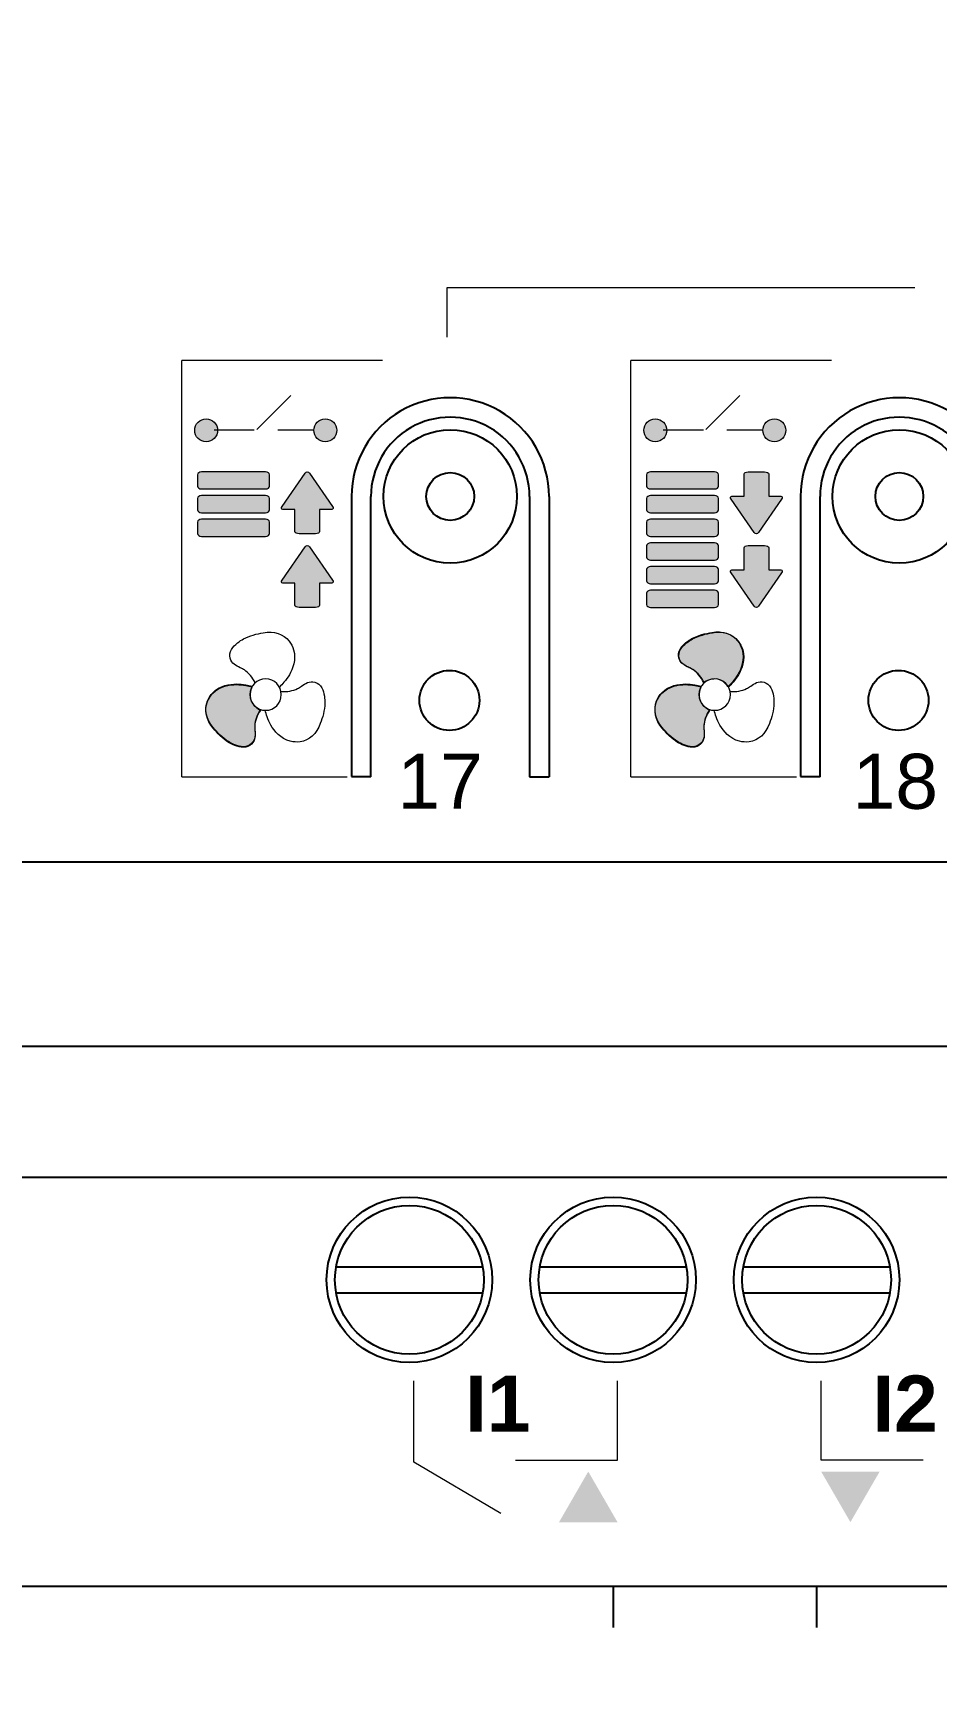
# Model space of a CAD drawing. Header units: millimetres. Extents: x -174 to 283928, y 1291 to 21053.
# Drawn here: x 9921.1 to 9949.2, y 20493.3 to 20544.6 of the extents above; entities that cross this region are included whole.
import ezdxf
from ezdxf.enums import TextEntityAlignment as Align

# ---------------------------------------------------------------- set-up
doc = ezdxf.new("R2010")
doc.units = ezdxf.units.MM
doc.layers.add('Enclosure', color=7, linetype='Continuous')
doc.layers.add('Serigraph', color=7, linetype='Continuous')
doc.styles.add('Arial Rounded', font='')
doc.styles.get("Standard").update_dxf_attribs({"font": 'arial.ttf'})
doc.styles.get('Arial Rounded').set_extended_font_data('Arial Rounded MT Bold')

# ---------------------------------------------------------------- blocks, each defined once
blk = doc.blocks.new('*U215')
at = {"ltscale": 2}
blk.add_lwpolyline([(0, 20), (0, -20), (840, -20), (840, 20), (0, 20)], dxfattribs=at)
for points in [[(590.234, 3), (606.234, 3, -0.414214), (608.234, 1), (608.234, -1, -0.414214), (606.234, -3), (590.234, -3, -0.414214), (588.234, -1), (588.234, 1, -0.414214)], [(615.234, 3), (631.234, 3, -0.414214), (633.234, 1), (633.234, -1, -0.414214), (631.234, -3), (615.234, -3, -0.414214), (613.234, -1), (613.234, 1, -0.414214)]]:
    blk.add_lwpolyline(points, format="xyb", close=True, dxfattribs=at)
blk = doc.blocks.new('ZIO-MB24_ENVOLVENTE')
at = {"layer": 'Enclosure'}
for p, q in [((75.936, -11.026), (75.936, -19.751)), ((76.543, -19.768), (76.543, -11.026)), ((81.487, -11.026), (81.487, -19.768)), ((82.094, -11.026), (82.094, -19.768)), ((89.936, -11.026), (89.936, -19.751)), ((90.543, -19.768), (90.543, -11.026)), ((211.6, -22.429), (0, -22.429)), ((190.547, -28.172), (9.504, -28.172)), ((9.504, -32.245), (190.547, -32.245)), ((0, -45), (211.6, -45))]:
    blk.add_line(p, q, dxfattribs=at)
at = {"layer": 'Enclosure', "lineweight": 25}
for p, q in [((76.543, -19.768), (75.936, -19.768)), ((81.487, -19.768), (82.094, -19.768)), ((90.543, -19.768), (89.936, -19.768)), ((90.543, -19.768), (89.936, -19.768))]:
    blk.add_line(p, q, dxfattribs=at)
at = {"layer": 'Enclosure'}
for points in [[(75.457, -35.046), (80.027, -35.046)], [(81.806, -35.046), (86.376, -35.046)], [(88.151, -35.046), (92.721, -35.046)], [(75.457, -35.852), (80.027, -35.852)], [(81.806, -35.852), (86.376, -35.852)], [(88.151, -35.852), (92.721, -35.852)]]:
    blk.add_lwpolyline(points, dxfattribs=at)
for centre, radius in [((79.015, -11.026), 2.081), ((93.015, -11.026), 2.081), ((79.015, -11.026), 0.746), ((93.015, -11.026), 0.746), ((78.99, -17.383), 0.936), ((92.99, -17.383), 0.936), ((77.742, -35.449), 2.58), ((77.742, -35.449), 2.32), ((84.091, -35.449), 2.58), ((84.091, -35.449), 2.32), ((90.436, -35.449), 2.58), ((90.436, -35.449), 2.32)]:
    blk.add_circle(centre, radius, dxfattribs=at)
for centre, radius, end in [((79.015, -11.026), 3.079, 179.9989), ((93.015, -11.026), 3.079, 179.9989), ((79.015, -11.026), 2.472, 180.0034), ((93.015, -11.026), 2.472, 180.0034)]:
    blk.add_arc(centre, radius, 359.9989, end, dxfattribs=at)
blk = doc.blocks.new('ZIO-MB24_SERIGRAFIA')
at = {"layer": 'Serigraph'}
h = blk.add_hatch(color=256, dxfattribs=at)
h.dxf.hatch_style = 1
h.paths.add_polyline_path([(71.762, -8.964, 1), (71.049, -8.964, 1)])
h = blk.add_hatch(color=256, dxfattribs=at)
h.dxf.hatch_style = 1
h.paths.add_polyline_path([(75.476, -8.964, 1), (74.763, -8.964, 1)])
h = blk.add_hatch(color=256, dxfattribs=at)
h.dxf.hatch_style = 1
h.paths.add_polyline_path([(85.762, -8.964, 1), (85.049, -8.964, 1)])
h = blk.add_hatch(color=256, dxfattribs=at)
h.dxf.hatch_style = 1
h.paths.add_polyline_path([(89.476, -8.964, 1), (88.763, -8.964, 1)])
h = blk.add_hatch(color=256, dxfattribs=at)
h.dxf.hatch_style = 2
edge = h.paths.add_edge_path()
edge.add_spline(control_points=[(71.262, -10.259), (71.194, -10.259), (71.138, -10.299), (71.138, -10.348), (71.138, -10.348), (71.138, -10.348), (71.138, -10.348), (71.138, -10.348), (71.138, -10.704), (71.138, -10.704), (71.138, -10.752), (71.194, -10.792), (71.262, -10.792), (71.262, -10.792), (71.262, -10.792), (71.262, -10.792), (71.262, -10.792), (73.256, -10.792), (73.256, -10.792), (73.325, -10.792), (73.381, -10.752), (73.381, -10.704), (73.381, -10.704), (73.381, -10.704), (73.381, -10.704), (73.381, -10.704), (73.381, -10.348), (73.381, -10.348), (73.381, -10.299), (73.325, -10.259), (73.256, -10.259), (73.256, -10.259), (73.256, -10.259), (73.256, -10.259), (73.256, -10.259), (71.262, -10.259), (71.262, -10.259)], knot_values=[0, 0, 0, 0, 1, 1, 1, 2, 2, 2, 3, 3, 3, 4, 4, 4, 5, 5, 5, 6, 6, 6, 7, 7, 7, 8, 8, 8, 9, 9, 9, 10, 10, 10, 11, 11, 11, 12, 12, 12, 12], degree=3, periodic=0)
h = blk.add_hatch(color=256, dxfattribs=at)
h.dxf.hatch_style = 2
edge = h.paths.add_edge_path()
edge.add_spline(control_points=[(75.345, -11.336), (75.345, -11.336), (74.628, -10.302), (74.628, -10.302), (74.589, -10.246), (74.526, -10.246), (74.488, -10.302), (74.488, -10.302), (73.771, -11.336), (73.771, -11.336), (73.735, -11.387), (73.747, -11.429), (73.796, -11.436), (73.796, -11.436), (74.175, -11.436), (74.175, -11.436), (74.175, -11.436), (74.175, -12.118), (74.175, -12.118), (74.175, -12.157), (74.232, -12.189), (74.302, -12.189), (74.302, -12.189), (74.813, -12.189), (74.813, -12.189), (74.883, -12.189), (74.941, -12.157), (74.941, -12.118), (74.941, -12.118), (74.941, -11.436), (74.941, -11.436), (74.941, -11.436), (75.32, -11.436), (75.32, -11.436), (75.368, -11.429), (75.381, -11.387), (75.345, -11.336)], knot_values=[0, 0, 0, 0, 1, 1, 1, 2, 2, 2, 3, 3, 3, 4, 4, 4, 5, 5, 5, 6, 6, 6, 7, 7, 7, 8, 8, 8, 9, 9, 9, 10, 10, 10, 11, 11, 11, 12, 12, 12, 12], degree=3, periodic=0)
h = blk.add_hatch(color=256, dxfattribs=at)
h.dxf.hatch_style = 2
edge = h.paths.add_edge_path()
edge.add_spline(control_points=[(85.262, -10.259), (85.194, -10.259), (85.138, -10.299), (85.138, -10.348), (85.138, -10.348), (85.138, -10.348), (85.138, -10.348), (85.138, -10.348), (85.138, -10.704), (85.138, -10.704), (85.138, -10.752), (85.194, -10.792), (85.262, -10.792), (85.262, -10.792), (85.262, -10.792), (85.262, -10.792), (85.262, -10.792), (87.256, -10.792), (87.256, -10.792), (87.325, -10.792), (87.381, -10.752), (87.381, -10.704), (87.381, -10.704), (87.381, -10.704), (87.381, -10.704), (87.381, -10.704), (87.381, -10.348), (87.381, -10.348), (87.381, -10.299), (87.325, -10.259), (87.256, -10.259), (87.256, -10.259), (87.256, -10.259), (87.256, -10.259), (87.256, -10.259), (85.262, -10.259), (85.262, -10.259)], knot_values=[0, 0, 0, 0, 1, 1, 1, 2, 2, 2, 3, 3, 3, 4, 4, 4, 5, 5, 5, 6, 6, 6, 7, 7, 7, 8, 8, 8, 9, 9, 9, 10, 10, 10, 11, 11, 11, 12, 12, 12, 12], degree=3, periodic=0)
h = blk.add_hatch(color=256, dxfattribs=at)
h.dxf.hatch_style = 2
edge = h.paths.add_edge_path()
edge.add_spline(control_points=[(87.773, -11.113), (87.773, -11.113), (88.49, -12.147), (88.49, -12.147), (88.528, -12.202), (88.591, -12.202), (88.63, -12.147), (88.63, -12.147), (89.347, -11.113), (89.347, -11.113), (89.382, -11.062), (89.37, -11.019), (89.322, -11.013), (89.322, -11.013), (88.943, -11.013), (88.943, -11.013), (88.943, -11.013), (88.943, -10.33), (88.943, -10.33), (88.943, -10.292), (88.885, -10.26), (88.815, -10.26), (88.815, -10.26), (88.304, -10.26), (88.304, -10.26), (88.234, -10.26), (88.177, -10.292), (88.177, -10.33), (88.177, -10.33), (88.177, -11.013), (88.177, -11.013), (88.177, -11.013), (87.797, -11.013), (87.797, -11.013), (87.749, -11.019), (87.737, -11.062), (87.773, -11.113)], knot_values=[0, 0, 0, 0, 1, 1, 1, 2, 2, 2, 3, 3, 3, 4, 4, 4, 5, 5, 5, 6, 6, 6, 7, 7, 7, 8, 8, 8, 9, 9, 9, 10, 10, 10, 11, 11, 11, 12, 12, 12, 12], degree=3, periodic=0)
h = blk.add_hatch(color=256, dxfattribs=at)
h.dxf.hatch_style = 2
edge = h.paths.add_edge_path()
edge.add_spline(control_points=[(71.262, -10.998), (71.194, -10.998), (71.138, -11.038), (71.138, -11.087), (71.138, -11.087), (71.138, -11.087), (71.138, -11.087), (71.138, -11.087), (71.138, -11.442), (71.138, -11.442), (71.138, -11.491), (71.194, -11.531), (71.262, -11.531), (71.262, -11.531), (71.262, -11.531), (71.262, -11.531), (71.262, -11.531), (73.256, -11.531), (73.256, -11.531), (73.325, -11.531), (73.381, -11.491), (73.381, -11.442), (73.381, -11.442), (73.381, -11.442), (73.381, -11.442), (73.381, -11.442), (73.381, -11.087), (73.381, -11.087), (73.381, -11.038), (73.325, -10.998), (73.256, -10.998), (73.256, -10.998), (73.256, -10.998), (73.256, -10.998), (73.256, -10.998), (71.262, -10.998), (71.262, -10.998)], knot_values=[0, 0, 0, 0, 1, 1, 1, 2, 2, 2, 3, 3, 3, 4, 4, 4, 5, 5, 5, 6, 6, 6, 7, 7, 7, 8, 8, 8, 9, 9, 9, 10, 10, 10, 11, 11, 11, 12, 12, 12, 12], degree=3, periodic=0)
h = blk.add_hatch(color=256, dxfattribs=at)
h.dxf.hatch_style = 2
edge = h.paths.add_edge_path()
edge.add_spline(control_points=[(85.262, -10.998), (85.194, -10.998), (85.138, -11.038), (85.138, -11.087), (85.138, -11.087), (85.138, -11.087), (85.138, -11.087), (85.138, -11.087), (85.138, -11.442), (85.138, -11.442), (85.138, -11.491), (85.194, -11.531), (85.262, -11.531), (85.262, -11.531), (85.262, -11.531), (85.262, -11.531), (85.262, -11.531), (87.256, -11.531), (87.256, -11.531), (87.325, -11.531), (87.381, -11.491), (87.381, -11.442), (87.381, -11.442), (87.381, -11.442), (87.381, -11.442), (87.381, -11.442), (87.381, -11.087), (87.381, -11.087), (87.381, -11.038), (87.325, -10.998), (87.256, -10.998), (87.256, -10.998), (87.256, -10.998), (87.256, -10.998), (87.256, -10.998), (85.262, -10.998), (85.262, -10.998)], knot_values=[0, 0, 0, 0, 1, 1, 1, 2, 2, 2, 3, 3, 3, 4, 4, 4, 5, 5, 5, 6, 6, 6, 7, 7, 7, 8, 8, 8, 9, 9, 9, 10, 10, 10, 11, 11, 11, 12, 12, 12, 12], degree=3, periodic=0)
h = blk.add_hatch(color=256, dxfattribs=at)
h.dxf.hatch_style = 2
edge = h.paths.add_edge_path()
edge.add_spline(control_points=[(71.262, -11.736), (71.194, -11.736), (71.138, -11.776), (71.138, -11.825), (71.138, -11.825), (71.138, -11.825), (71.138, -11.825), (71.138, -11.825), (71.138, -12.18), (71.138, -12.18), (71.138, -12.229), (71.194, -12.269), (71.262, -12.269), (71.262, -12.269), (71.262, -12.269), (71.262, -12.269), (71.262, -12.269), (73.256, -12.269), (73.256, -12.269), (73.325, -12.269), (73.381, -12.229), (73.381, -12.18), (73.381, -12.18), (73.381, -12.18), (73.381, -12.18), (73.381, -12.18), (73.381, -11.825), (73.381, -11.825), (73.381, -11.776), (73.325, -11.736), (73.256, -11.736), (73.256, -11.736), (73.256, -11.736), (73.256, -11.736), (73.256, -11.736), (71.262, -11.736), (71.262, -11.736)], knot_values=[0, 0, 0, 0, 1, 1, 1, 2, 2, 2, 3, 3, 3, 4, 4, 4, 5, 5, 5, 6, 6, 6, 7, 7, 7, 8, 8, 8, 9, 9, 9, 10, 10, 10, 11, 11, 11, 12, 12, 12, 12], degree=3, periodic=0)
h = blk.add_hatch(color=256, dxfattribs=at)
h.dxf.hatch_style = 2
edge = h.paths.add_edge_path()
edge.add_spline(control_points=[(85.262, -11.736), (85.194, -11.736), (85.138, -11.776), (85.138, -11.825), (85.138, -11.825), (85.138, -11.825), (85.138, -11.825), (85.138, -11.825), (85.138, -12.18), (85.138, -12.18), (85.138, -12.229), (85.194, -12.269), (85.262, -12.269), (85.262, -12.269), (85.262, -12.269), (85.262, -12.269), (85.262, -12.269), (87.256, -12.269), (87.256, -12.269), (87.325, -12.269), (87.381, -12.229), (87.381, -12.18), (87.381, -12.18), (87.381, -12.18), (87.381, -12.18), (87.381, -12.18), (87.381, -11.825), (87.381, -11.825), (87.381, -11.776), (87.325, -11.736), (87.256, -11.736), (87.256, -11.736), (87.256, -11.736), (87.256, -11.736), (87.256, -11.736), (85.262, -11.736), (85.262, -11.736)], knot_values=[0, 0, 0, 0, 1, 1, 1, 2, 2, 2, 3, 3, 3, 4, 4, 4, 5, 5, 5, 6, 6, 6, 7, 7, 7, 8, 8, 8, 9, 9, 9, 10, 10, 10, 11, 11, 11, 12, 12, 12, 12], degree=3, periodic=0)
h = blk.add_hatch(color=256, dxfattribs=at)
h.dxf.hatch_style = 2
edge = h.paths.add_edge_path()
edge.add_spline(control_points=[(75.345, -13.632), (75.345, -13.632), (74.628, -12.598), (74.628, -12.598), (74.589, -12.542), (74.526, -12.542), (74.488, -12.598), (74.488, -12.598), (73.771, -13.632), (73.771, -13.632), (73.735, -13.683), (73.747, -13.726), (73.796, -13.732), (73.796, -13.732), (74.175, -13.732), (74.175, -13.732), (74.175, -13.732), (74.175, -14.415), (74.175, -14.415), (74.175, -14.454), (74.232, -14.485), (74.302, -14.485), (74.302, -14.485), (74.813, -14.485), (74.813, -14.485), (74.883, -14.485), (74.941, -14.454), (74.941, -14.415), (74.941, -14.415), (74.941, -13.732), (74.941, -13.732), (74.941, -13.732), (75.32, -13.732), (75.32, -13.732), (75.368, -13.726), (75.381, -13.683), (75.345, -13.632)], knot_values=[0, 0, 0, 0, 1, 1, 1, 2, 2, 2, 3, 3, 3, 4, 4, 4, 5, 5, 5, 6, 6, 6, 7, 7, 7, 8, 8, 8, 9, 9, 9, 10, 10, 10, 11, 11, 11, 12, 12, 12, 12], degree=3, periodic=0)
h = blk.add_hatch(color=256, dxfattribs=at)
h.dxf.hatch_style = 2
edge = h.paths.add_edge_path()
edge.add_spline(control_points=[(85.262, -12.475), (85.194, -12.475), (85.138, -12.515), (85.138, -12.564), (85.138, -12.564), (85.138, -12.564), (85.138, -12.564), (85.138, -12.564), (85.138, -12.919), (85.138, -12.919), (85.138, -12.968), (85.194, -13.008), (85.262, -13.008), (85.262, -13.008), (85.262, -13.008), (85.262, -13.008), (85.262, -13.008), (87.256, -13.008), (87.256, -13.008), (87.325, -13.008), (87.381, -12.968), (87.381, -12.919), (87.381, -12.919), (87.381, -12.919), (87.381, -12.919), (87.381, -12.919), (87.381, -12.564), (87.381, -12.564), (87.381, -12.515), (87.325, -12.475), (87.256, -12.475), (87.256, -12.475), (87.256, -12.475), (87.256, -12.475), (87.256, -12.475), (85.262, -12.475), (85.262, -12.475)], knot_values=[0, 0, 0, 0, 1, 1, 1, 2, 2, 2, 3, 3, 3, 4, 4, 4, 5, 5, 5, 6, 6, 6, 7, 7, 7, 8, 8, 8, 9, 9, 9, 10, 10, 10, 11, 11, 11, 12, 12, 12, 12], degree=3, periodic=0)
h = blk.add_hatch(color=256, dxfattribs=at)
h.dxf.hatch_style = 2
edge = h.paths.add_edge_path()
edge.add_spline(control_points=[(87.773, -13.409), (87.773, -13.409), (88.49, -14.443), (88.49, -14.443), (88.528, -14.499), (88.591, -14.499), (88.63, -14.443), (88.63, -14.443), (89.347, -13.409), (89.347, -13.409), (89.382, -13.358), (89.37, -13.315), (89.322, -13.309), (89.322, -13.309), (88.943, -13.309), (88.943, -13.309), (88.943, -13.309), (88.943, -12.626), (88.943, -12.626), (88.943, -12.588), (88.885, -12.556), (88.815, -12.556), (88.815, -12.556), (88.304, -12.556), (88.304, -12.556), (88.234, -12.556), (88.177, -12.588), (88.177, -12.626), (88.177, -12.626), (88.177, -13.309), (88.177, -13.309), (88.177, -13.309), (87.797, -13.309), (87.797, -13.309), (87.749, -13.315), (87.737, -13.358), (87.773, -13.409)], knot_values=[0, 0, 0, 0, 1, 1, 1, 2, 2, 2, 3, 3, 3, 4, 4, 4, 5, 5, 5, 6, 6, 6, 7, 7, 7, 8, 8, 8, 9, 9, 9, 10, 10, 10, 11, 11, 11, 12, 12, 12, 12], degree=3, periodic=0)
h = blk.add_hatch(color=256, dxfattribs=at)
h.dxf.hatch_style = 2
edge = h.paths.add_edge_path()
edge.add_spline(control_points=[(85.262, -13.213), (85.194, -13.213), (85.138, -13.253), (85.138, -13.302), (85.138, -13.302), (85.138, -13.302), (85.138, -13.302), (85.138, -13.302), (85.138, -13.657), (85.138, -13.657), (85.138, -13.706), (85.194, -13.746), (85.262, -13.746), (85.262, -13.746), (85.262, -13.746), (85.262, -13.746), (85.262, -13.746), (87.256, -13.746), (87.256, -13.746), (87.325, -13.746), (87.381, -13.706), (87.381, -13.657), (87.381, -13.657), (87.381, -13.657), (87.381, -13.657), (87.381, -13.657), (87.381, -13.302), (87.381, -13.302), (87.381, -13.253), (87.325, -13.213), (87.256, -13.213), (87.256, -13.213), (87.256, -13.213), (87.256, -13.213), (87.256, -13.213), (85.262, -13.213), (85.262, -13.213)], knot_values=[0, 0, 0, 0, 1, 1, 1, 2, 2, 2, 3, 3, 3, 4, 4, 4, 5, 5, 5, 6, 6, 6, 7, 7, 7, 8, 8, 8, 9, 9, 9, 10, 10, 10, 11, 11, 11, 12, 12, 12, 12], degree=3, periodic=0)
h = blk.add_hatch(color=256, dxfattribs=at)
h.dxf.hatch_style = 2
edge = h.paths.add_edge_path()
edge.add_spline(control_points=[(85.262, -13.951), (85.194, -13.951), (85.138, -13.992), (85.138, -14.04), (85.138, -14.04), (85.138, -14.04), (85.138, -14.04), (85.138, -14.04), (85.138, -14.396), (85.138, -14.396), (85.138, -14.445), (85.194, -14.485), (85.262, -14.485), (85.262, -14.485), (85.262, -14.485), (85.262, -14.485), (85.262, -14.485), (87.256, -14.485), (87.256, -14.485), (87.325, -14.485), (87.381, -14.445), (87.381, -14.396), (87.381, -14.396), (87.381, -14.396), (87.381, -14.396), (87.381, -14.396), (87.381, -14.04), (87.381, -14.04), (87.381, -13.992), (87.325, -13.951), (87.256, -13.951), (87.256, -13.951), (87.256, -13.951), (87.256, -13.951), (87.256, -13.951), (85.262, -13.951), (85.262, -13.951)], knot_values=[0, 0, 0, 0, 1, 1, 1, 2, 2, 2, 3, 3, 3, 4, 4, 4, 5, 5, 5, 6, 6, 6, 7, 7, 7, 8, 8, 8, 9, 9, 9, 10, 10, 10, 11, 11, 11, 12, 12, 12, 12], degree=3, periodic=0)
h = blk.add_hatch(color=256, dxfattribs=at)
h.dxf.hatch_style = 2
edge = h.paths.add_edge_path()
edge.add_spline(control_points=[(86.913, -16.819), (86.832, -16.654), (86.713, -16.511), (86.58, -16.423), (86.542, -16.398), (86.497, -16.377), (86.448, -16.355), (86.323, -16.295), (86.182, -16.229), (86.137, -16.052), (86.114, -15.964), (86.13, -15.873), (86.181, -15.784), (86.271, -15.629), (86.45, -15.513), (86.547, -15.459), (86.742, -15.351), (86.97, -15.299), (87.169, -15.265), (87.501, -15.205), (87.796, -15.3), (87.975, -15.526), (88.035, -15.602), (88.086, -15.703), (88.115, -15.801), (88.199, -16.102), (88.089, -16.387), (87.981, -16.574), (87.934, -16.656), (87.877, -16.735), (87.814, -16.81), (87.766, -16.864), (87.72, -16.913), (87.675, -16.956), (87.675, -16.956), (87.531, -16.73), (87.306, -16.716), (87.103, -16.703), (86.913, -16.819), (86.913, -16.819)], knot_values=[0, 0, 0, 0, 1, 1, 1, 2, 2, 2, 3, 3, 3, 4, 4, 4, 5, 5, 5, 6, 6, 6, 7, 7, 7, 8, 8, 8, 9, 9, 9, 10, 10, 10, 11, 11, 11, 12, 12, 12, 13, 13, 13, 13], degree=3, periodic=0)
h = blk.add_hatch(color=256, dxfattribs=at)
h.dxf.hatch_style = 2
edge = h.paths.add_edge_path()
edge.add_spline(control_points=[(73.098, -17.694), (72.995, -17.847), (72.931, -18.021), (72.921, -18.18), (72.919, -18.226), (72.923, -18.276), (72.928, -18.329), (72.939, -18.467), (72.952, -18.622), (72.821, -18.75), (72.756, -18.813), (72.67, -18.845), (72.567, -18.845), (72.388, -18.845), (72.198, -18.748), (72.103, -18.691), (71.912, -18.576), (71.753, -18.404), (71.624, -18.249), (71.406, -17.992), (71.34, -17.689), (71.447, -17.421), (71.483, -17.331), (71.544, -17.236), (71.615, -17.163), (71.834, -16.938), (72.135, -16.892), (72.351, -16.892), (72.446, -16.892), (72.543, -16.901), (72.639, -16.919), (72.71, -16.933), (72.776, -16.948), (72.835, -16.966), (72.835, -16.966), (72.711, -17.204), (72.812, -17.406), (72.902, -17.588), (73.098, -17.694), (73.098, -17.694)], knot_values=[0, 0, 0, 0, 1, 1, 1, 2, 2, 2, 3, 3, 3, 4, 4, 4, 5, 5, 5, 6, 6, 6, 7, 7, 7, 8, 8, 8, 9, 9, 9, 10, 10, 10, 11, 11, 11, 12, 12, 12, 13, 13, 13, 13], degree=3, periodic=0)
h = blk.add_hatch(color=256, dxfattribs=at)
h.dxf.hatch_style = 2
edge = h.paths.add_edge_path()
edge.add_spline(control_points=[(87.098, -17.694), (86.995, -17.847), (86.931, -18.021), (86.921, -18.18), (86.919, -18.226), (86.923, -18.276), (86.928, -18.329), (86.939, -18.467), (86.952, -18.622), (86.821, -18.75), (86.756, -18.813), (86.67, -18.845), (86.567, -18.845), (86.388, -18.845), (86.198, -18.748), (86.103, -18.691), (85.912, -18.576), (85.753, -18.404), (85.624, -18.249), (85.406, -17.992), (85.34, -17.689), (85.447, -17.421), (85.483, -17.331), (85.544, -17.236), (85.615, -17.163), (85.834, -16.938), (86.135, -16.892), (86.351, -16.892), (86.446, -16.892), (86.543, -16.901), (86.639, -16.919), (86.71, -16.933), (86.776, -16.948), (86.835, -16.966), (86.835, -16.966), (86.711, -17.204), (86.812, -17.406), (86.902, -17.588), (87.098, -17.694), (87.098, -17.694)], knot_values=[0, 0, 0, 0, 1, 1, 1, 2, 2, 2, 3, 3, 3, 4, 4, 4, 5, 5, 5, 6, 6, 6, 7, 7, 7, 8, 8, 8, 9, 9, 9, 10, 10, 10, 11, 11, 11, 12, 12, 12, 13, 13, 13, 13], degree=3, periodic=0)
h = blk.add_hatch(color=256, dxfattribs=at)
h.dxf.hatch_style = 2
h.paths.add_polyline_path([(82.407, -43.003), (83.318, -41.424), (84.23, -43.003)])
h = blk.add_hatch(color=256, dxfattribs=at)
h.dxf.hatch_style = 2
h.paths.add_polyline_path([(90.578, -41.425), (91.49, -43.003), (92.402, -41.425)])
at = {"layer": 'Serigraph', "lineweight": 9}
for p, q in [((93.498, -4.521), (78.908, -4.521)), ((78.908, -4.521), (78.908, -6.063)), ((76.905, -6.79), (70.643, -6.79)), ((70.643, -19.768), (70.643, -6.79)), ((90.905, -6.79), (84.643, -6.79)), ((84.643, -19.768), (84.643, -6.79)), ((70.643, -19.768), (75.805, -19.768)), ((84.643, -19.768), (89.805, -19.768))]:
    blk.add_line(p, q, dxfattribs=at)
at = {"layer": 'Serigraph', "lineweight": 18}
for p, q in [((74.045, -7.881), (72.985, -8.942)), ((88.045, -7.881), (86.985, -8.942)), ((72.906, -8.954), (71.656, -8.954)), ((74.763, -8.964), (73.639, -8.964)), ((86.906, -8.954), (85.656, -8.954)), ((88.763, -8.964), (87.639, -8.964)), ((77.877, -41.133), (77.877, -38.595)), ((84.23, -41.071), (84.23, -38.595)), ((90.578, -41.071), (90.578, -38.595)), ((80.594, -42.732), (77.877, -41.133)), ((81.054, -41.071), (84.23, -41.071)), ((93.754, -41.071), (90.578, -41.071))]:
    blk.add_line(p, q, dxfattribs=at)
at = {"layer": 'Serigraph', "lineweight": 0}
for p, q in [((72.931, -16.83), (72.931, -16.83)), ((86.931, -16.83), (86.931, -16.83)), ((73.745, -17.107), (73.745, -17.107))]:
    blk.add_line(p, q, dxfattribs=at)
at = {"layer": 'Serigraph', "lineweight": 5}
for centre in [(71.406, -8.964), (75.12, -8.964), (85.406, -8.964), (89.12, -8.964)]:
    blk.add_circle(centre, 0.357, dxfattribs=at)
at = {"layer": 'Serigraph', "lineweight": 0}
for points in [[(71.262, -10.259), (71.194, -10.259), (71.138, -10.299), (71.138, -10.348)], [(73.256, -10.259), (73.256, -10.259), (71.262, -10.259), (71.262, -10.259)], [(73.381, -10.348), (73.381, -10.299), (73.325, -10.259), (73.256, -10.259)], [(85.262, -10.259), (85.194, -10.259), (85.138, -10.299), (85.138, -10.348)], [(87.256, -10.259), (87.256, -10.259), (85.262, -10.259), (85.262, -10.259)], [(87.381, -10.348), (87.381, -10.299), (87.325, -10.259), (87.256, -10.259)], [(71.138, -10.348), (71.138, -10.348), (71.138, -10.704), (71.138, -10.704)], [(71.138, -10.704), (71.138, -10.752), (71.194, -10.792), (71.262, -10.792)], [(73.256, -10.792), (73.325, -10.792), (73.381, -10.752), (73.381, -10.704)], [(73.381, -10.704), (73.381, -10.704), (73.381, -10.348), (73.381, -10.348)], [(85.138, -10.348), (85.138, -10.348), (85.138, -10.704), (85.138, -10.704)], [(85.138, -10.704), (85.138, -10.752), (85.194, -10.792), (85.262, -10.792)], [(87.256, -10.792), (87.325, -10.792), (87.381, -10.752), (87.381, -10.704)], [(87.381, -10.704), (87.381, -10.704), (87.381, -10.348), (87.381, -10.348)], [(71.262, -10.998), (71.194, -10.998), (71.138, -11.038), (71.138, -11.087)], [(71.138, -11.087), (71.138, -11.087), (71.138, -11.442), (71.138, -11.442)], [(71.262, -10.792), (71.262, -10.792), (73.256, -10.792), (73.256, -10.792)], [(73.256, -10.998), (73.256, -10.998), (71.262, -10.998), (71.262, -10.998)], [(73.381, -11.087), (73.381, -11.038), (73.325, -10.998), (73.256, -10.998)], [(73.381, -11.442), (73.381, -11.442), (73.381, -11.087), (73.381, -11.087)], [(85.262, -10.998), (85.194, -10.998), (85.138, -11.038), (85.138, -11.087)], [(85.138, -11.087), (85.138, -11.087), (85.138, -11.442), (85.138, -11.442)], [(85.262, -10.792), (85.262, -10.792), (87.256, -10.792), (87.256, -10.792)], [(87.256, -10.998), (87.256, -10.998), (85.262, -10.998), (85.262, -10.998)], [(87.381, -11.087), (87.381, -11.038), (87.325, -10.998), (87.256, -10.998)], [(87.381, -11.442), (87.381, -11.442), (87.381, -11.087), (87.381, -11.087)], [(71.138, -11.442), (71.138, -11.491), (71.194, -11.531), (71.262, -11.531)], [(71.262, -11.736), (71.194, -11.736), (71.138, -11.776), (71.138, -11.825)], [(71.262, -11.531), (71.262, -11.531), (73.256, -11.531), (73.256, -11.531)], [(73.256, -11.736), (73.256, -11.736), (71.262, -11.736), (71.262, -11.736)], [(73.256, -11.531), (73.325, -11.531), (73.381, -11.491), (73.381, -11.442)], [(73.381, -11.825), (73.381, -11.776), (73.325, -11.736), (73.256, -11.736)], [(85.138, -11.442), (85.138, -11.491), (85.194, -11.531), (85.262, -11.531)], [(85.262, -11.736), (85.194, -11.736), (85.138, -11.776), (85.138, -11.825)], [(85.262, -11.531), (85.262, -11.531), (87.256, -11.531), (87.256, -11.531)], [(87.256, -11.736), (87.256, -11.736), (85.262, -11.736), (85.262, -11.736)], [(87.256, -11.531), (87.325, -11.531), (87.381, -11.491), (87.381, -11.442)], [(87.381, -11.825), (87.381, -11.776), (87.325, -11.736), (87.256, -11.736)], [(71.138, -11.825), (71.138, -11.825), (71.138, -12.18), (71.138, -12.18)], [(71.138, -12.18), (71.138, -12.229), (71.194, -12.269), (71.262, -12.269)], [(71.262, -12.269), (71.262, -12.269), (73.256, -12.269), (73.256, -12.269)], [(73.256, -12.269), (73.325, -12.269), (73.381, -12.229), (73.381, -12.18)], [(73.381, -12.18), (73.381, -12.18), (73.381, -11.825), (73.381, -11.825)], [(85.138, -11.825), (85.138, -11.825), (85.138, -12.18), (85.138, -12.18)], [(85.138, -12.18), (85.138, -12.229), (85.194, -12.269), (85.262, -12.269)], [(85.262, -12.269), (85.262, -12.269), (87.256, -12.269), (87.256, -12.269)], [(87.256, -12.269), (87.325, -12.269), (87.381, -12.229), (87.381, -12.18)], [(87.381, -12.18), (87.381, -12.18), (87.381, -11.825), (87.381, -11.825)], [(85.262, -12.475), (85.194, -12.475), (85.138, -12.515), (85.138, -12.564)], [(85.138, -12.564), (85.138, -12.564), (85.138, -12.919), (85.138, -12.919)], [(87.256, -12.475), (87.256, -12.475), (85.262, -12.475), (85.262, -12.475)], [(87.381, -12.564), (87.381, -12.515), (87.325, -12.475), (87.256, -12.475)], [(87.381, -12.919), (87.381, -12.919), (87.381, -12.564), (87.381, -12.564)], [(85.138, -12.919), (85.138, -12.968), (85.194, -13.008), (85.262, -13.008)], [(85.262, -13.213), (85.194, -13.213), (85.138, -13.253), (85.138, -13.302)], [(85.138, -13.302), (85.138, -13.302), (85.138, -13.657), (85.138, -13.657)], [(85.262, -13.008), (85.262, -13.008), (87.256, -13.008), (87.256, -13.008)], [(87.256, -13.213), (87.256, -13.213), (85.262, -13.213), (85.262, -13.213)], [(87.256, -13.008), (87.325, -13.008), (87.381, -12.968), (87.381, -12.919)], [(87.381, -13.302), (87.381, -13.253), (87.325, -13.213), (87.256, -13.213)], [(87.381, -13.657), (87.381, -13.657), (87.381, -13.302), (87.381, -13.302)], [(85.138, -13.657), (85.138, -13.706), (85.194, -13.746), (85.262, -13.746)], [(85.262, -13.746), (85.262, -13.746), (87.256, -13.746), (87.256, -13.746)], [(87.256, -13.746), (87.325, -13.746), (87.381, -13.706), (87.381, -13.657)], [(85.262, -13.951), (85.194, -13.951), (85.138, -13.992), (85.138, -14.04)], [(85.138, -14.04), (85.138, -14.04), (85.138, -14.396), (85.138, -14.396)], [(87.256, -13.951), (87.256, -13.951), (85.262, -13.951), (85.262, -13.951)], [(87.381, -14.04), (87.381, -13.992), (87.325, -13.951), (87.256, -13.951)], [(87.381, -14.396), (87.381, -14.396), (87.381, -14.04), (87.381, -14.04)], [(85.138, -14.396), (85.138, -14.445), (85.194, -14.485), (85.262, -14.485)], [(85.262, -14.485), (85.262, -14.485), (87.256, -14.485), (87.256, -14.485)], [(87.256, -14.485), (87.325, -14.485), (87.381, -14.445), (87.381, -14.396)], [(86.547, -15.459), (86.742, -15.351), (86.97, -15.299), (87.169, -15.265)], [(87.169, -15.265), (87.501, -15.205), (87.796, -15.3), (87.975, -15.526)], [(86.137, -16.052), (86.114, -15.964), (86.13, -15.873), (86.181, -15.784)], [(86.181, -15.784), (86.271, -15.629), (86.45, -15.513), (86.547, -15.459)], [(87.975, -15.526), (88.035, -15.602), (88.086, -15.703), (88.115, -15.801)], [(88.115, -15.801), (88.199, -16.102), (88.089, -16.387), (87.981, -16.574)], [(86.448, -16.355), (86.323, -16.295), (86.182, -16.229), (86.137, -16.052)], [(86.58, -16.423), (86.542, -16.398), (86.497, -16.377), (86.448, -16.355)], [(72.639, -16.919), (72.71, -16.933), (72.776, -16.948), (72.835, -16.966)], [(86.913, -16.819), (86.832, -16.654), (86.713, -16.511), (86.58, -16.423)], [(86.639, -16.919), (86.71, -16.933), (86.776, -16.948), (86.835, -16.966)], [(87.306, -16.716), (87.103, -16.703), (86.913, -16.819), (86.913, -16.819)], [(87.675, -16.956), (87.675, -16.956), (87.531, -16.73), (87.306, -16.716)], [(87.814, -16.81), (87.766, -16.864), (87.72, -16.913), (87.675, -16.956)], [(87.981, -16.574), (87.934, -16.656), (87.877, -16.735), (87.814, -16.81)], [(71.624, -18.249), (71.406, -17.992), (71.34, -17.689), (71.447, -17.421)], [(71.447, -17.421), (71.483, -17.331), (71.544, -17.236), (71.615, -17.163)], [(72.835, -16.966), (72.835, -16.966), (72.711, -17.204), (72.812, -17.406)], [(72.812, -17.406), (72.902, -17.588), (73.098, -17.694), (73.098, -17.694)], [(85.624, -18.249), (85.406, -17.992), (85.34, -17.689), (85.447, -17.421)], [(85.447, -17.421), (85.483, -17.331), (85.544, -17.236), (85.615, -17.163)], [(86.835, -16.966), (86.835, -16.966), (86.711, -17.204), (86.812, -17.406)], [(86.812, -17.406), (86.902, -17.588), (87.098, -17.694), (87.098, -17.694)], [(73.098, -17.694), (72.995, -17.847), (72.931, -18.021), (72.921, -18.18)], [(87.098, -17.694), (86.995, -17.847), (86.931, -18.021), (86.921, -18.18)], [(72.103, -18.691), (71.912, -18.576), (71.753, -18.404), (71.624, -18.249)], [(72.928, -18.329), (72.939, -18.467), (72.952, -18.622), (72.821, -18.75)], [(72.921, -18.18), (72.919, -18.226), (72.923, -18.276), (72.928, -18.329)], [(86.103, -18.691), (85.912, -18.576), (85.753, -18.404), (85.624, -18.249)], [(86.928, -18.329), (86.939, -18.467), (86.952, -18.622), (86.821, -18.75)], [(86.921, -18.18), (86.919, -18.226), (86.923, -18.276), (86.928, -18.329)]]:
    blk.add_open_spline(points, degree=3, dxfattribs=at)
for points, knots in [([(75.345, -11.336), (75.345, -11.336), (74.628, -10.302), (74.628, -10.302), (74.589, -10.246), (74.526, -10.246), (74.488, -10.302), (74.488, -10.302), (73.771, -11.336), (73.771, -11.336), (73.735, -11.387), (73.747, -11.429), (73.796, -11.436), (73.796, -11.436), (74.175, -11.436), (74.175, -11.436), (74.175, -11.436), (74.175, -12.118), (74.175, -12.118), (74.175, -12.157), (74.232, -12.189), (74.302, -12.189), (74.302, -12.189), (74.813, -12.189), (74.813, -12.189), (74.883, -12.189), (74.941, -12.157), (74.941, -12.118), (74.941, -12.118), (74.941, -11.436), (74.941, -11.436), (74.941, -11.436), (75.32, -11.436), (75.32, -11.436), (75.368, -11.429), (75.381, -11.387), (75.345, -11.336)], [0, 0, 0, 0, 1, 1, 1, 2, 2, 2, 3, 3, 3, 4, 4, 4, 5, 5, 5, 6, 6, 6, 7, 7, 7, 8, 8, 8, 9, 9, 9, 10, 10, 10, 11, 11, 11, 12, 12, 12, 12]), ([(87.773, -11.113), (87.773, -11.113), (88.49, -12.147), (88.49, -12.147), (88.528, -12.202), (88.591, -12.202), (88.63, -12.147), (88.63, -12.147), (89.347, -11.113), (89.347, -11.113), (89.382, -11.062), (89.37, -11.019), (89.322, -11.013), (89.322, -11.013), (88.943, -11.013), (88.943, -11.013), (88.943, -11.013), (88.943, -10.33), (88.943, -10.33), (88.943, -10.292), (88.885, -10.26), (88.815, -10.26), (88.815, -10.26), (88.304, -10.26), (88.304, -10.26), (88.234, -10.26), (88.177, -10.292), (88.177, -10.33), (88.177, -10.33), (88.177, -11.013), (88.177, -11.013), (88.177, -11.013), (87.797, -11.013), (87.797, -11.013), (87.749, -11.019), (87.737, -11.062), (87.773, -11.113)], [0, 0, 0, 0, 1, 1, 1, 2, 2, 2, 3, 3, 3, 4, 4, 4, 5, 5, 5, 6, 6, 6, 7, 7, 7, 8, 8, 8, 9, 9, 9, 10, 10, 10, 11, 11, 11, 12, 12, 12, 12]), ([(75.345, -13.632), (75.345, -13.632), (74.628, -12.598), (74.628, -12.598), (74.589, -12.542), (74.526, -12.542), (74.488, -12.598), (74.488, -12.598), (73.771, -13.632), (73.771, -13.632), (73.735, -13.683), (73.747, -13.726), (73.796, -13.732), (73.796, -13.732), (74.175, -13.732), (74.175, -13.732), (74.175, -13.732), (74.175, -14.415), (74.175, -14.415), (74.175, -14.454), (74.232, -14.485), (74.302, -14.485), (74.302, -14.485), (74.813, -14.485), (74.813, -14.485), (74.883, -14.485), (74.941, -14.454), (74.941, -14.415), (74.941, -14.415), (74.941, -13.732), (74.941, -13.732), (74.941, -13.732), (75.32, -13.732), (75.32, -13.732), (75.368, -13.726), (75.381, -13.683), (75.345, -13.632)], [0, 0, 0, 0, 1, 1, 1, 2, 2, 2, 3, 3, 3, 4, 4, 4, 5, 5, 5, 6, 6, 6, 7, 7, 7, 8, 8, 8, 9, 9, 9, 10, 10, 10, 11, 11, 11, 12, 12, 12, 12]), ([(87.773, -13.409), (87.773, -13.409), (88.49, -14.443), (88.49, -14.443), (88.528, -14.499), (88.591, -14.499), (88.63, -14.443), (88.63, -14.443), (89.347, -13.409), (89.347, -13.409), (89.382, -13.358), (89.37, -13.315), (89.322, -13.309), (89.322, -13.309), (88.943, -13.309), (88.943, -13.309), (88.943, -13.309), (88.943, -12.626), (88.943, -12.626), (88.943, -12.588), (88.885, -12.556), (88.815, -12.556), (88.815, -12.556), (88.304, -12.556), (88.304, -12.556), (88.234, -12.556), (88.177, -12.588), (88.177, -12.626), (88.177, -12.626), (88.177, -13.309), (88.177, -13.309), (88.177, -13.309), (87.797, -13.309), (87.797, -13.309), (87.749, -13.315), (87.737, -13.358), (87.773, -13.409)], [0, 0, 0, 0, 1, 1, 1, 2, 2, 2, 3, 3, 3, 4, 4, 4, 5, 5, 5, 6, 6, 6, 7, 7, 7, 8, 8, 8, 9, 9, 9, 10, 10, 10, 11, 11, 11, 12, 12, 12, 12]), ([(72.931, -16.83), (72.851, -16.664), (72.731, -16.521), (72.598, -16.434), (72.559, -16.408), (72.513, -16.387), (72.467, -16.365), (72.341, -16.306), (72.198, -16.239), (72.156, -16.063), (72.132, -15.974), (72.148, -15.884), (72.198, -15.795), (72.289, -15.638), (72.467, -15.524), (72.566, -15.469), (72.76, -15.362), (72.989, -15.31), (73.187, -15.274), (73.52, -15.214), (73.814, -15.31), (73.993, -15.536), (74.054, -15.612), (74.104, -15.712), (74.132, -15.811), (74.218, -16.113), (74.108, -16.397), (74, -16.584), (73.952, -16.666), (73.896, -16.745), (73.832, -16.819), (73.783, -16.875), (73.738, -16.923), (73.693, -16.966)], [0, 0, 0, 0, 1, 1, 1, 2, 2, 2, 3, 3, 3, 4, 4, 4, 5, 5, 5, 6, 6, 6, 7, 7, 7, 8, 8, 8, 9, 9, 9, 10, 10, 10, 11, 11, 11, 11]), ([(86.931, -16.83), (86.851, -16.664), (86.731, -16.521), (86.598, -16.434), (86.559, -16.408), (86.513, -16.387), (86.467, -16.365), (86.341, -16.306), (86.198, -16.239), (86.156, -16.063), (86.132, -15.974), (86.148, -15.884), (86.198, -15.795), (86.289, -15.638), (86.467, -15.524), (86.566, -15.469), (86.76, -15.362), (86.989, -15.31), (87.187, -15.274), (87.52, -15.214), (87.814, -15.31), (87.993, -15.536), (88.054, -15.612), (88.104, -15.712), (88.132, -15.811), (88.218, -16.113), (88.108, -16.397), (88, -16.584), (87.952, -16.666), (87.896, -16.745), (87.832, -16.819), (87.783, -16.875), (87.738, -16.923), (87.693, -16.966)], [0, 0, 0, 0, 1, 1, 1, 2, 2, 2, 3, 3, 3, 4, 4, 4, 5, 5, 5, 6, 6, 6, 7, 7, 7, 8, 8, 8, 9, 9, 9, 10, 10, 10, 11, 11, 11, 11]), ([(73.098, -17.673), (72.995, -17.827), (72.931, -18.001), (72.921, -18.16), (72.919, -18.206), (72.923, -18.257), (72.928, -18.308), (72.939, -18.447), (72.952, -18.602), (72.821, -18.729), (72.756, -18.794), (72.67, -18.826), (72.567, -18.826), (72.388, -18.826), (72.198, -18.728), (72.103, -18.67), (71.912, -18.556), (71.753, -18.384), (71.624, -18.229), (71.406, -17.972), (71.34, -17.669), (71.447, -17.4), (71.483, -17.31), (71.544, -17.216), (71.615, -17.143), (71.834, -16.918), (72.135, -16.872), (72.351, -16.872), (72.446, -16.872), (72.543, -16.88), (72.639, -16.898), (72.71, -16.912), (72.776, -16.928), (72.835, -16.945)], [0, 0, 0, 0, 1, 1, 1, 2, 2, 2, 3, 3, 3, 4, 4, 4, 5, 5, 5, 6, 6, 6, 7, 7, 7, 8, 8, 8, 9, 9, 9, 10, 10, 10, 11, 11, 11, 11]), ([(71.615, -17.163), (71.834, -16.938), (72.135, -16.892), (72.351, -16.892), (72.446, -16.892), (72.543, -16.901), (72.639, -16.919)], [8, 8, 8, 8, 9, 9, 9, 10, 10, 10, 10]), ([(73.749, -17.204), (73.749, -17.475), (73.53, -17.693), (73.258, -17.693), (72.987, -17.693), (72.767, -17.475), (72.767, -17.204), (72.767, -16.932), (72.987, -16.713), (73.258, -16.713), (73.53, -16.713), (73.749, -16.932), (73.749, -17.204)], [0, 0, 0, 0, 1, 1, 1, 2, 2, 2, 3, 3, 3, 4, 4, 4, 4]), ([(73.745, -17.107), (73.929, -17.12), (74.113, -17.087), (74.255, -17.017), (74.297, -16.995), (74.338, -16.967), (74.381, -16.937), (74.495, -16.859), (74.623, -16.768), (74.799, -16.819), (74.887, -16.843), (74.957, -16.902), (75.009, -16.991), (75.098, -17.146), (75.108, -17.358), (75.107, -17.471), (75.103, -17.693), (75.032, -17.917), (74.965, -18.107), (74.85, -18.424), (74.62, -18.632), (74.335, -18.674), (74.238, -18.689), (74.126, -18.681), (74.028, -18.657), (73.724, -18.58), (73.532, -18.342), (73.424, -18.156), (73.378, -18.073), (73.337, -17.984), (73.304, -17.891), (73.28, -17.822), (73.261, -17.759), (73.247, -17.698)], [0, 0, 0, 0, 1, 1, 1, 2, 2, 2, 3, 3, 3, 4, 4, 4, 5, 5, 5, 6, 6, 6, 7, 7, 7, 8, 8, 8, 9, 9, 9, 10, 10, 10, 11, 11, 11, 11]), ([(87.098, -17.673), (86.995, -17.827), (86.931, -18.001), (86.921, -18.16), (86.919, -18.206), (86.923, -18.257), (86.928, -18.308), (86.939, -18.447), (86.952, -18.602), (86.821, -18.729), (86.756, -18.794), (86.67, -18.826), (86.567, -18.826), (86.388, -18.826), (86.198, -18.728), (86.103, -18.67), (85.912, -18.556), (85.753, -18.384), (85.624, -18.229), (85.406, -17.972), (85.34, -17.669), (85.447, -17.4), (85.483, -17.31), (85.544, -17.216), (85.615, -17.143), (85.834, -16.918), (86.135, -16.872), (86.351, -16.872), (86.446, -16.872), (86.543, -16.88), (86.639, -16.898), (86.71, -16.912), (86.776, -16.928), (86.835, -16.945)], [0, 0, 0, 0, 1, 1, 1, 2, 2, 2, 3, 3, 3, 4, 4, 4, 5, 5, 5, 6, 6, 6, 7, 7, 7, 8, 8, 8, 9, 9, 9, 10, 10, 10, 11, 11, 11, 11]), ([(85.615, -17.163), (85.834, -16.938), (86.135, -16.892), (86.351, -16.892), (86.446, -16.892), (86.543, -16.901), (86.639, -16.919)], [8, 8, 8, 8, 9, 9, 9, 10, 10, 10, 10]), ([(87.749, -17.204), (87.749, -17.475), (87.53, -17.693), (87.258, -17.693), (86.987, -17.693), (86.767, -17.475), (86.767, -17.204), (86.767, -16.932), (86.987, -16.713), (87.258, -16.713), (87.53, -16.713), (87.749, -16.932), (87.749, -17.204)], [0, 0, 0, 0, 1, 1, 1, 2, 2, 2, 3, 3, 3, 4, 4, 4, 4]), ([(87.745, -17.107), (87.93, -17.12), (88.113, -17.087), (88.255, -17.017), (88.297, -16.995), (88.338, -16.967), (88.381, -16.937), (88.495, -16.859), (88.623, -16.768), (88.799, -16.819), (88.887, -16.843), (88.957, -16.902), (89.009, -16.991), (89.098, -17.146), (89.108, -17.358), (89.107, -17.471), (89.103, -17.693), (89.032, -17.917), (88.965, -18.107), (88.85, -18.424), (88.62, -18.632), (88.335, -18.674), (88.238, -18.689), (88.126, -18.681), (88.028, -18.657), (87.724, -18.58), (87.532, -18.342), (87.424, -18.156), (87.378, -18.073), (87.337, -17.984), (87.304, -17.891), (87.28, -17.822), (87.261, -17.759), (87.247, -17.698)], [0, 0, 0, 0, 1, 1, 1, 2, 2, 2, 3, 3, 3, 4, 4, 4, 5, 5, 5, 6, 6, 6, 7, 7, 7, 8, 8, 8, 9, 9, 9, 10, 10, 10, 11, 11, 11, 11]), ([(72.821, -18.75), (72.756, -18.813), (72.67, -18.845), (72.567, -18.845), (72.388, -18.845), (72.198, -18.748), (72.103, -18.691)], [3, 3, 3, 3, 4, 4, 4, 5, 5, 5, 5]), ([(86.821, -18.75), (86.756, -18.813), (86.67, -18.845), (86.567, -18.845), (86.388, -18.845), (86.198, -18.748), (86.103, -18.691)], [3, 3, 3, 3, 4, 4, 4, 5, 5, 5, 5])]:
    blk.add_open_spline(points, degree=3, knots=knots, dxfattribs=at)
at = {"layer": 'Serigraph'}
for s, p in [('17', (77.367, -20.763)), ('18', (91.558, -20.763))]:
    blk.add_text(s, height=1.7143, dxfattribs=at).set_placement(p)
at = {"layer": 'Serigraph', "style": 'Arial Rounded'}
for s, p in [('I1', (79.475, -40.183)), ('I2', (92.172, -40.183))]:
    blk.add_text(s, height=1.7525, dxfattribs=at).set_placement(p)
blk = doc.blocks.new('ZIO-MB24_ATT_DEF')
blk.add_wipeout([(0, 45), (211.6, 45), (211.6, -45), (0, -45)])
for p, q in [((84.091, -45), (84.091, -46.289)), ((90.436, -45), (90.436, -46.289))]:
    blk.add_line(p, q)
at = {"layer": 'Enclosure'}
blk.add_blockref('ZIO-MB24_ENVOLVENTE', (0, 0), dxfattribs=at)
at = {"layer": 'Serigraph'}
blk.add_blockref('ZIO-MB24_SERIGRAFIA', (0, 0), dxfattribs=at)
at = {"color": 3, "flags": 2}
blk.add_attdef('REFERENCE', text='', height=2.5, dxfattribs=at).set_placement((35.324, 28.944), align=Align.CENTER)
at = {"color": 3}
blk.add_attdef('PHYSICAL_ADD.', text='', height=2.5, dxfattribs=at).set_placement((160.052, 28.959), align=Align.CENTER)

msp = doc.modelspace()

# ---------------------------------------------------------------- linework, layer by layer
at = {"layer": 'Defpoints', "color": 6}
msp.add_lwpolyline([(10161.853, 20469.172), (9321.826, 20469.172), (9321.826, 20499.172), (10161.853, 20499.172)], close=True, dxfattribs=at)

# ---------------------------------------------------------------- block references
at = {"color": 1}
msp.add_blockref('*U215', (9321.853, 20541.172), dxfattribs=at)

# ---------------------------------------------------------------- next in the draw order: block references
msp.add_blockref('ZIO-MB24_ATT_DEF', (9855.087, 20541.172))

doc.saveas('drawing.dxf')
